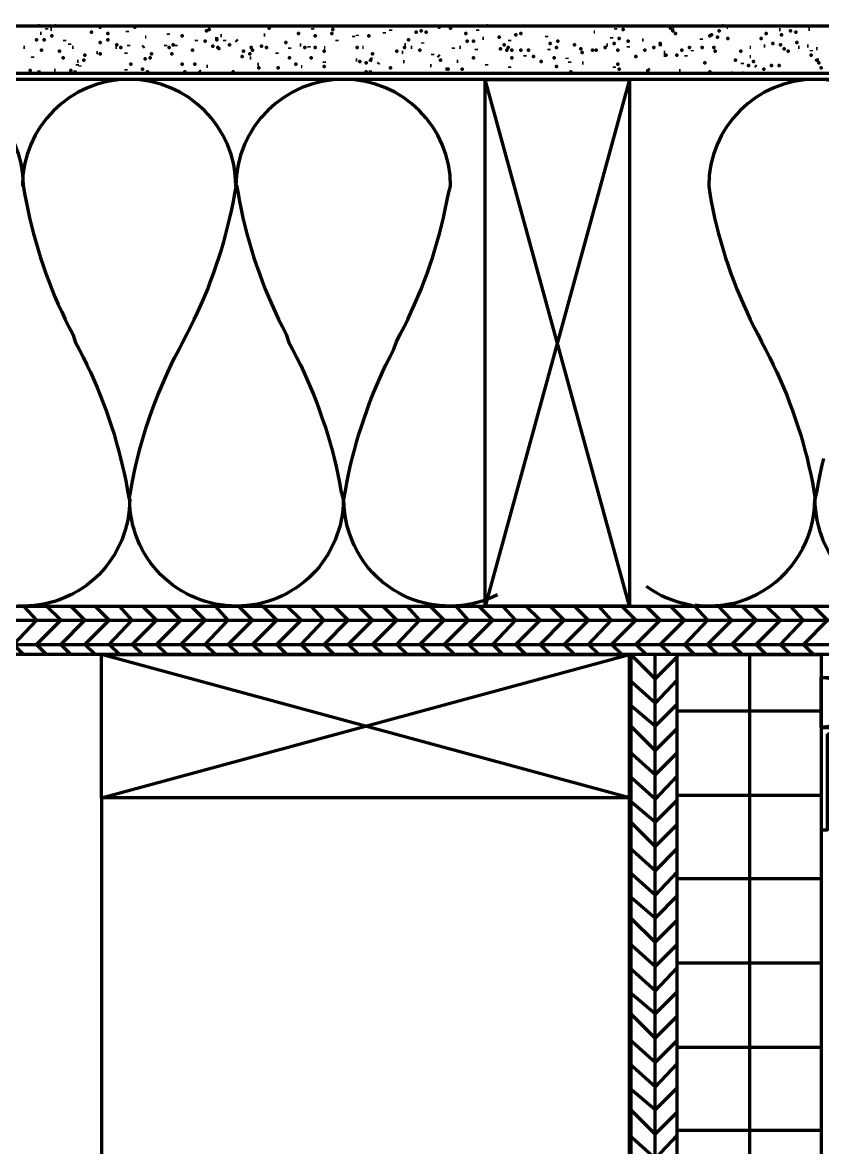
# Model space of a CAD drawing. Extents: x -134.2 to -36.6, y 16.5 to 62.5.
# Drawn here: x -97.2 to -88.86, y 39.09 to 50.82 of the extents above; entities that cross this region are included whole.
import ezdxf

# ---------------------------------------------------------------- set-up
doc = ezdxf.new("R2010")
doc.units = 0
doc.header["$MEASUREMENT"] = 0
doc.layers.add('Dt-Line 1', color=9, linetype='Continuous', lineweight=0)
doc.layers.add('Dt-Line 3', color=7, linetype='Continuous', lineweight=15)

msp = doc.modelspace()

# ---------------------------------------------------------------- linework, layer by layer
at = {"layer": 'Dt-Line 1', "linetype": 'Continuous', "lineweight": 158}
for p, q in [((-97.006, 50.709), (-97.019, 50.709)), ((-96.953, 50.762), (-96.953, 50.749)), ((-96.899, 50.749), (-96.913, 50.749)), ((-96.113, 50.735), (-96.113, 50.722)), ((-95.686, 50.709), (-95.686, 50.695)), ((-94.993, 50.789), (-94.993, 50.775)), ((-94.686, 50.695), (-94.673, 50.695)), ((-94.179, 50.762), (-94.179, 50.749)), ((-93.806, 50.789), (-93.806, 50.775)), ((-93.713, 50.695), (-93.713, 50.682)), ((-93.433, 50.722), (-93.433, 50.709)), ((-93.366, 50.749), (-93.366, 50.735)), ((-92.459, 50.749), (-92.459, 50.735)), ((-91.233, 50.722), (-91.246, 50.722)), ((-91.019, 50.762), (-91.019, 50.749)), ((-90.419, 50.775), (-90.406, 50.775)), ((-89.859, 50.775), (-89.846, 50.775)), ((-89.313, 50.749), (-89.299, 50.749)), ((-89.233, 50.789), (-89.219, 50.789)), ((-88.993, 50.749), (-89.006, 50.749)), ((-96.766, 50.642), (-96.766, 50.629)), ((-96.713, 50.602), (-96.713, 50.589)), ((-96.099, 50.589), (-96.099, 50.575)), ((-95.939, 50.575), (-95.953, 50.562)), ((-95.913, 50.669), (-95.926, 50.669)), ((-95.713, 50.589), (-95.713, 50.575)), ((-95.606, 50.589), (-95.606, 50.575)), ((-95.393, 50.642), (-95.393, 50.629)), ((-95.126, 50.682), (-95.139, 50.682)), ((-95.099, 50.642), (-95.099, 50.629)), ((-94.979, 50.642), (-94.966, 50.629)), ((-94.313, 50.589), (-94.299, 50.589)), ((-94.219, 50.575), (-94.219, 50.562)), ((-93.926, 50.642), (-93.926, 50.629)), ((-93.753, 50.682), (-93.753, 50.669)), ((-93.206, 50.589), (-93.219, 50.589)), ((-93.033, 50.615), (-93.033, 50.602)), ((-92.393, 50.655), (-92.406, 50.655)), ((-92.126, 50.642), (-92.126, 50.629)), ((-91.739, 50.682), (-91.739, 50.669)), ((-91.113, 50.589), (-91.099, 50.589)), ((-91.059, 50.669), (-91.059, 50.655)), ((-90.886, 50.575), (-90.886, 50.562)), ((-90.739, 50.642), (-90.726, 50.642)), ((-90.126, 50.655), (-90.126, 50.642)), ((-89.459, 50.575), (-89.473, 50.575)), ((-89.006, 50.575), (-89.019, 50.575)), ((-97.179, 50.562), (-97.193, 50.562)), ((-97.099, 50.469), (-97.099, 50.455)), ((-96.673, 50.562), (-96.686, 50.562)), ((-96.433, 50.509), (-96.419, 50.509)), ((-96.219, 50.562), (-96.233, 50.562)), ((-96.126, 50.509), (-96.126, 50.495)), ((-94.833, 50.455), (-94.819, 50.455)), ((-94.553, 50.509), (-94.553, 50.495)), ((-94.419, 50.562), (-94.419, 50.549)), ((-94.059, 50.562), (-94.046, 50.562)), ((-93.646, 50.562), (-93.659, 50.562)), ((-93.233, 50.509), (-93.246, 50.509)), ((-93.139, 50.562), (-93.153, 50.562)), ((-92.926, 50.495), (-92.926, 50.482)), ((-92.873, 50.482), (-92.859, 50.469)), ((-92.713, 50.562), (-92.713, 50.549)), ((-92.633, 50.562), (-92.646, 50.562)), ((-92.473, 50.549), (-92.473, 50.535)), ((-91.966, 50.482), (-91.966, 50.469)), ((-91.713, 50.549), (-91.713, 50.535)), ((-91.526, 50.455), (-91.526, 50.442)), ((-90.499, 50.509), (-90.513, 50.509)), ((-90.286, 50.482), (-90.286, 50.469)), ((-90.219, 50.535), (-90.219, 50.522)), ((-89.606, 50.562), (-89.619, 50.562)), ((-89.619, 50.469), (-89.606, 50.469)), ((-89.099, 50.562), (-89.113, 50.562)), ((-88.979, 50.535), (-88.979, 50.522)), ((-88.913, 50.549), (-88.926, 50.549)), ((-96.619, 50.415), (-96.633, 50.415)), ((-96.633, 50.389), (-96.633, 50.375)), ((-96.606, 50.375), (-96.606, 50.362)), ((-95.273, 50.362), (-95.286, 50.362)), ((-94.753, 50.389), (-94.739, 50.389)), ((-94.299, 50.362), (-94.286, 50.362)), ((-94.059, 50.415), (-94.059, 50.402)), ((-93.713, 50.429), (-93.726, 50.429)), ((-93.486, 50.402), (-93.499, 50.389)), ((-93.233, 50.415), (-93.219, 50.415)), ((-92.953, 50.375), (-92.939, 50.375)), ((-92.659, 50.415), (-92.673, 50.415)), ((-92.366, 50.389), (-92.366, 50.375)), ((-92.126, 50.362), (-92.126, 50.349)), ((-91.499, 50.415), (-91.499, 50.402)), ((-91.366, 50.402), (-91.353, 50.402)), ((-91.033, 50.362), (-91.033, 50.349)), ((-89.699, 50.402), (-89.699, 50.389)), ((-89.566, 50.375), (-89.553, 50.362)), ((-97.033, 50.322), (-97.033, 50.309)), ((-96.859, 50.322), (-96.873, 50.322)), ((-96.659, 50.322), (-96.659, 50.309)), ((-96.126, 50.335), (-96.126, 50.322)), ((-95.873, 50.295), (-95.859, 50.295)), ((-95.366, 50.322), (-95.353, 50.309)), ((-93.579, 50.322), (-93.579, 50.309)), ((-92.859, 50.309), (-92.859, 50.295)), ((-90.353, 50.322), (-90.339, 50.322)), ((-89.686, 50.295), (-89.699, 50.295)), ((-117.379, 44.589), (-74.179, 44.589)), ((-117.379, 44.335), (-74.179, 44.335)), ((-89.619, 30.735), (-89.619, 44.229)), ((-90.379, 43.642), (-88.873, 43.642)), ((-90.379, 42.762), (-88.873, 42.762)), ((-90.379, 41.895), (-88.873, 41.895)), ((-90.379, 41.015), (-88.873, 41.015)), ((-90.379, 40.135), (-88.873, 40.135)), ((-90.379, 39.269), (-88.873, 39.269))]:
    msp.add_line(p, q, dxfattribs=at)
at = {"layer": 'Dt-Line 1', "linetype": 'Continuous', "lineweight": 211}
for p, q in [((-90.873, 44.735), (-92.379, 50.229)), ((-90.873, 50.229), (-92.379, 44.735)), ((-96.379, 42.735), (-90.873, 44.229)), ((-90.873, 42.735), (-96.379, 44.229))]:
    msp.add_line(p, q, dxfattribs=at)
at = {"layer": 'Dt-Line 1', "linetype": 'Continuous', "lineweight": 140}
for p, q in [((-84.873, 43.469), (-88.873, 43.989)), ((-84.873, 43.989), (-88.873, 43.469))]:
    msp.add_line(p, q, dxfattribs=at)
at = {"layer": 'Dt-Line 1', "linetype": 'Continuous', "lineweight": 158}
for points in [[(-97.033, 50.789), (-97.033, 50.789), (-97.033, 50.789)], [(-96.859, 50.789), (-96.859, 50.789), (-96.859, 50.789)], [(-96.486, 50.722), (-96.486, 50.722), (-96.486, 50.722)], [(-96.393, 50.775), (-96.393, 50.775), (-96.393, 50.775)], [(-96.313, 50.709), (-96.313, 50.709), (-96.313, 50.709)], [(-96.033, 50.775), (-96.033, 50.775), (-96.033, 50.775)], [(-95.286, 50.735), (-95.286, 50.735), (-95.286, 50.735)], [(-95.259, 50.749), (-95.259, 50.749), (-95.259, 50.749)], [(-94.633, 50.762), (-94.633, 50.762), (-94.633, 50.762)], [(-94.326, 50.709), (-94.326, 50.709), (-94.326, 50.709)], [(-93.979, 50.709), (-93.979, 50.709), (-93.979, 50.709)], [(-93.966, 50.749), (-93.966, 50.749), (-93.966, 50.749)], [(-93.099, 50.722), (-93.099, 50.722), (-93.099, 50.722)], [(-93.046, 50.735), (-93.046, 50.735), (-93.046, 50.735)], [(-92.993, 50.722), (-92.993, 50.722), (-92.993, 50.722)], [(-92.859, 50.775), (-92.859, 50.775), (-92.859, 50.775)], [(-92.739, 50.762), (-92.739, 50.762), (-92.739, 50.762)], [(-92.579, 50.709), (-92.579, 50.709), (-92.579, 50.709)], [(-92.353, 50.789), (-92.353, 50.789), (-92.353, 50.789)], [(-92.006, 50.709), (-92.006, 50.709), (-92.006, 50.709)], [(-90.939, 50.749), (-90.939, 50.749), (-90.939, 50.749)], [(-90.446, 50.762), (-90.446, 50.762), (-90.446, 50.762)], [(-90.419, 50.735), (-90.419, 50.735), (-90.419, 50.735)], [(-90.393, 50.709), (-90.393, 50.709), (-90.393, 50.709)], [(-89.939, 50.735), (-89.939, 50.735), (-89.939, 50.735)], [(-89.899, 50.789), (-89.899, 50.789), (-89.899, 50.789)], [(-89.446, 50.709), (-89.446, 50.709), (-89.446, 50.709)], [(-89.286, 50.695), (-89.286, 50.695), (-89.286, 50.695)], [(-89.193, 50.735), (-89.193, 50.735), (-89.193, 50.735)], [(-89.139, 50.722), (-89.139, 50.722), (-89.139, 50.722)], [(-97.059, 50.642), (-97.059, 50.642), (-97.059, 50.642)], [(-96.979, 50.642), (-96.979, 50.642), (-96.979, 50.642)], [(-96.899, 50.682), (-96.899, 50.682), (-96.899, 50.682)], [(-96.393, 50.615), (-96.393, 50.615), (-96.393, 50.615)], [(-96.313, 50.642), (-96.313, 50.642), (-96.313, 50.642)], [(-96.219, 50.589), (-96.219, 50.589), (-96.219, 50.589)], [(-95.633, 50.589), (-95.633, 50.589), (-95.633, 50.589)], [(-95.539, 50.682), (-95.539, 50.682), (-95.539, 50.682)], [(-95.299, 50.629), (-95.299, 50.629), (-95.299, 50.629)], [(-95.219, 50.575), (-95.219, 50.575), (-95.219, 50.575)], [(-95.179, 50.642), (-95.179, 50.669)], [(-95.046, 50.589), (-95.046, 50.589), (-95.046, 50.589)], [(-94.713, 50.575), (-94.713, 50.575), (-94.713, 50.575)], [(-94.459, 50.615), (-94.459, 50.615), (-94.459, 50.615)], [(-94.153, 50.682), (-94.153, 50.682), (-94.153, 50.682)], [(-93.593, 50.682), (-93.593, 50.682), (-93.593, 50.682)], [(-93.179, 50.642), (-93.179, 50.642), (-93.179, 50.642)], [(-92.566, 50.629), (-92.566, 50.629), (-92.566, 50.629)], [(-92.499, 50.629), (-92.499, 50.629), (-92.499, 50.629)], [(-92.233, 50.669), (-92.233, 50.669), (-92.233, 50.669)], [(-92.179, 50.589), (-92.179, 50.589), (-92.179, 50.589)], [(-91.699, 50.602), (-91.699, 50.602), (-91.699, 50.602)], [(-91.619, 50.629), (-91.619, 50.629), (-91.619, 50.629)], [(-91.446, 50.589), (-91.446, 50.589), (-91.446, 50.589)], [(-91.033, 50.602), (-91.033, 50.602), (-91.033, 50.602)], [(-90.979, 50.655), (-90.979, 50.655), (-90.979, 50.655)], [(-90.886, 50.629), (-90.886, 50.629), (-90.886, 50.629)], [(-90.553, 50.602), (-90.553, 50.575)], [(-89.953, 50.669), (-89.953, 50.669), (-89.953, 50.669)], [(-89.846, 50.655), (-89.846, 50.655), (-89.846, 50.655)], [(-89.499, 50.655), (-89.499, 50.655), (-89.499, 50.655)], [(-89.379, 50.602), (-89.379, 50.602), (-89.379, 50.602)], [(-89.299, 50.589), (-89.299, 50.589), (-89.299, 50.589)], [(-89.126, 50.615), (-89.126, 50.615), (-89.126, 50.615)], [(-97.006, 50.535), (-97.006, 50.535), (-97.006, 50.535)], [(-96.819, 50.522), (-96.819, 50.522), (-96.819, 50.522)], [(-96.779, 50.455), (-96.779, 50.455), (-96.779, 50.455)], [(-96.553, 50.482), (-96.553, 50.482), (-96.553, 50.482)], [(-96.393, 50.495), (-96.393, 50.495), (-96.393, 50.495)], [(-96.179, 50.562), (-96.179, 50.562), (-96.179, 50.562)], [(-95.873, 50.455), (-95.873, 50.455), (-95.873, 50.455)], [(-95.859, 50.495), (-95.859, 50.495), (-95.859, 50.495)], [(-95.673, 50.562), (-95.673, 50.562), (-95.673, 50.562)], [(-95.646, 50.495), (-95.646, 50.495), (-95.646, 50.495)], [(-95.433, 50.535), (-95.433, 50.535), (-95.433, 50.535)], [(-94.913, 50.469), (-94.913, 50.469), (-94.913, 50.469)], [(-94.899, 50.522), (-94.899, 50.522), (-94.899, 50.522)], [(-94.833, 50.495), (-94.833, 50.495), (-94.833, 50.495)], [(-94.819, 50.562), (-94.819, 50.562), (-94.819, 50.562)], [(-94.806, 50.535), (-94.806, 50.535), (-94.806, 50.535)], [(-94.659, 50.562), (-94.659, 50.562), (-94.659, 50.562)], [(-94.419, 50.455), (-94.419, 50.455), (-94.419, 50.455)], [(-94.259, 50.562), (-94.259, 50.562), (-94.259, 50.562)], [(-94.193, 50.455), (-94.193, 50.455), (-94.193, 50.455)], [(-94.153, 50.562), (-94.153, 50.562), (-94.153, 50.562)], [(-94.059, 50.522), (-94.059, 50.522), (-94.059, 50.522)], [(-93.553, 50.495), (-93.553, 50.495), (-93.553, 50.495)], [(-93.299, 50.522), (-93.299, 50.522), (-93.299, 50.522)], [(-93.219, 50.562), (-93.219, 50.562), (-93.219, 50.562)], [(-93.059, 50.535), (-93.059, 50.535), (-93.059, 50.535)], [(-92.499, 50.455), (-92.499, 50.455), (-92.499, 50.455)], [(-92.219, 50.549), (-92.219, 50.549), (-92.219, 50.549)], [(-92.153, 50.535), (-92.153, 50.535), (-92.153, 50.535)], [(-92.139, 50.562), (-92.139, 50.562), (-92.139, 50.562)], [(-92.099, 50.535), (-92.099, 50.535), (-92.099, 50.535)], [(-92.099, 50.455), (-92.099, 50.455), (-92.099, 50.455)], [(-92.006, 50.535), (-92.006, 50.535), (-92.006, 50.535)], [(-91.926, 50.535), (-91.926, 50.535), (-91.926, 50.535)], [(-91.873, 50.469), (-91.873, 50.469), (-91.873, 50.469)], [(-91.659, 50.455), (-91.659, 50.455), (-91.659, 50.455)], [(-91.633, 50.562), (-91.633, 50.562), (-91.633, 50.562)], [(-91.379, 50.549), (-91.379, 50.549), (-91.379, 50.549)], [(-91.366, 50.509), (-91.366, 50.509), (-91.366, 50.509)], [(-91.259, 50.535), (-91.259, 50.535), (-91.259, 50.535)], [(-91.219, 50.535), (-91.219, 50.535), (-91.219, 50.535)], [(-91.126, 50.562), (-91.126, 50.562), (-91.126, 50.562)], [(-90.993, 50.535), (-90.993, 50.535), (-90.993, 50.535)], [(-90.806, 50.469), (-90.806, 50.469), (-90.806, 50.469)], [(-90.713, 50.535), (-90.713, 50.535), (-90.713, 50.535)], [(-90.619, 50.562), (-90.619, 50.562), (-90.619, 50.562)], [(-90.513, 50.482), (-90.486, 50.482), (-90.499, 50.482)], [(-90.379, 50.482), (-90.379, 50.482), (-90.379, 50.482)], [(-90.326, 50.535), (-90.326, 50.535), (-90.326, 50.535)], [(-90.246, 50.562), (-90.246, 50.562), (-90.246, 50.562)], [(-90.113, 50.562), (-90.113, 50.562), (-90.113, 50.562)], [(-89.993, 50.562), (-89.993, 50.562), (-89.993, 50.562)], [(-89.979, 50.522), (-89.979, 50.522), (-89.979, 50.522)], [(-89.713, 50.522), (-89.713, 50.522), (-89.713, 50.522)], [(-89.259, 50.549), (-89.259, 50.549), (-89.259, 50.549)], [(-89.219, 50.522), (-89.219, 50.522), (-89.219, 50.522)], [(-88.979, 50.482), (-88.979, 50.482), (-88.979, 50.482)], [(-96.566, 50.429), (-96.566, 50.429), (-96.566, 50.429)], [(-96.073, 50.389), (-96.073, 50.389), (-96.073, 50.389)], [(-95.926, 50.442), (-95.926, 50.442), (-95.926, 50.442)], [(-95.539, 50.389), (-95.539, 50.389), (-95.539, 50.389)], [(-95.406, 50.389), (-95.406, 50.389), (-95.406, 50.389)], [(-94.739, 50.349), (-94.739, 50.349), (-94.739, 50.349)], [(-94.539, 50.349), (-94.539, 50.349), (-94.539, 50.349)], [(-94.353, 50.389), (-94.353, 50.389), (-94.353, 50.389)], [(-94.059, 50.362), (-94.059, 50.362), (-94.059, 50.362)], [(-93.686, 50.415), (-93.686, 50.415), (-93.686, 50.415)], [(-93.619, 50.402), (-93.619, 50.402), (-93.619, 50.402)], [(-93.579, 50.415), (-93.566, 50.442), (-93.553, 50.442)], [(-93.366, 50.349), (-93.366, 50.349), (-93.366, 50.349)], [(-92.846, 50.429), (-92.846, 50.429), (-92.846, 50.429)], [(-91.793, 50.415), (-91.793, 50.415), (-91.793, 50.415)], [(-91.633, 50.362), (-91.633, 50.362), (-91.633, 50.362)], [(-90.993, 50.389), (-90.993, 50.389), (-90.993, 50.389)], [(-90.086, 50.402), (-90.086, 50.402), (-90.086, 50.402)], [(-89.766, 50.429), (-89.766, 50.429), (-89.766, 50.429)], [(-89.633, 50.375), (-89.633, 50.375), (-89.633, 50.375)], [(-89.579, 50.415), (-89.579, 50.415), (-89.579, 50.415)], [(-89.393, 50.375), (-89.393, 50.375), (-89.393, 50.375)], [(-89.313, 50.375), (-89.313, 50.375), (-89.313, 50.375)], [(-88.899, 50.429), (-88.926, 50.429), (-88.913, 50.429)], [(-88.899, 50.402), (-88.899, 50.402), (-88.899, 50.402)], [(-88.873, 50.349), (-88.873, 50.349), (-88.873, 50.349)], [(-97.126, 50.322), (-97.126, 50.322), (-97.126, 50.322)], [(-96.699, 50.322), (-96.699, 50.322), (-96.699, 50.322)], [(-95.953, 50.335), (-95.953, 50.335), (-95.953, 50.335)], [(-95.899, 50.309), (-95.899, 50.309), (-95.899, 50.309)], [(-95.513, 50.309), (-95.513, 50.309), (-95.513, 50.309)], [(-95.006, 50.309), (-95.006, 50.309), (-95.006, 50.309)], [(-93.619, 50.309), (-93.619, 50.309), (-93.619, 50.309)], [(-92.766, 50.335), (-92.793, 50.335)], [(-91.486, 50.309), (-91.486, 50.309), (-91.486, 50.309)], [(-90.979, 50.335), (-90.979, 50.335), (-90.979, 50.335)], [(-90.659, 50.335), (-90.686, 50.322), (-90.686, 50.309)], [(-90.033, 50.309), (-90.033, 50.309), (-90.033, 50.309)], [(-89.806, 50.295), (-89.806, 50.295), (-89.806, 50.295)], [(-89.473, 50.335), (-89.473, 50.335), (-89.473, 50.335)], [(-90.698, 44.942), (-90.647, 44.907), (-90.594, 44.876), (-90.539, 44.847), (-90.483, 44.822), (-90.427, 44.8), (-90.369, 44.781), (-90.311, 44.766), (-90.252, 44.753), (-90.193, 44.735), (-90.059, 44.589), (-90.299, 44.335), (-90.193, 44.229)], [(-96.703, 44.852), (-96.755, 44.828), (-96.808, 44.806), (-96.862, 44.788), (-96.917, 44.772), (-96.972, 44.759), (-97.027, 44.749), (-97.083, 44.741), (-97.139, 44.737), (-97.195, 44.735)], [(-92.25, 44.852), (-92.302, 44.828), (-92.355, 44.806), (-92.409, 44.788), (-92.463, 44.772), (-92.518, 44.759), (-92.574, 44.749), (-92.629, 44.741), (-92.685, 44.737)], [(-96.953, 44.229), (-97.059, 44.335), (-96.806, 44.589), (-96.953, 44.735)], [(-96.699, 44.229), (-96.806, 44.335), (-96.553, 44.589), (-96.699, 44.735)], [(-96.446, 44.229), (-96.553, 44.335), (-96.299, 44.589), (-96.446, 44.735)], [(-96.193, 44.229), (-96.299, 44.335), (-96.059, 44.589), (-96.193, 44.735)], [(-95.953, 44.229), (-96.059, 44.335), (-95.806, 44.589), (-95.953, 44.735)], [(-95.699, 44.229), (-95.806, 44.335), (-95.553, 44.589), (-95.699, 44.735)], [(-95.446, 44.229), (-95.553, 44.335), (-95.299, 44.589), (-95.446, 44.735)], [(-95.193, 44.229), (-95.299, 44.335), (-95.059, 44.589), (-95.193, 44.735)], [(-94.953, 44.229), (-95.059, 44.335), (-94.806, 44.589), (-94.953, 44.735)], [(-94.699, 44.229), (-94.806, 44.335), (-94.553, 44.589), (-94.699, 44.735)], [(-94.446, 44.229), (-94.553, 44.335), (-94.299, 44.589), (-94.446, 44.735)], [(-94.193, 44.229), (-94.299, 44.335), (-94.059, 44.589), (-94.193, 44.735)], [(-93.953, 44.229), (-94.059, 44.335), (-93.806, 44.589), (-93.953, 44.735)], [(-93.699, 44.229), (-93.806, 44.335), (-93.553, 44.589), (-93.699, 44.735)], [(-93.446, 44.229), (-93.553, 44.335), (-93.299, 44.589), (-93.446, 44.735)], [(-93.193, 44.229), (-93.299, 44.335), (-93.059, 44.589), (-93.193, 44.735)], [(-92.953, 44.229), (-93.059, 44.335), (-92.806, 44.589), (-92.953, 44.735)], [(-92.446, 44.229), (-92.553, 44.335), (-92.299, 44.589), (-92.446, 44.735)], [(-92.193, 44.229), (-92.299, 44.335), (-92.059, 44.589), (-92.193, 44.735)], [(-91.953, 44.229), (-92.059, 44.335), (-91.806, 44.589), (-91.953, 44.735)], [(-91.699, 44.229), (-91.806, 44.335), (-91.553, 44.589), (-91.699, 44.735)], [(-91.446, 44.229), (-91.553, 44.335), (-91.299, 44.589), (-91.446, 44.735)], [(-91.193, 44.229), (-91.299, 44.335), (-91.059, 44.589), (-91.193, 44.735)], [(-90.953, 44.229), (-91.059, 44.335), (-90.806, 44.589), (-90.953, 44.735)], [(-90.699, 44.229), (-90.806, 44.335), (-90.553, 44.589), (-90.699, 44.735)], [(-90.446, 44.229), (-90.553, 44.335), (-90.299, 44.589), (-90.446, 44.735)], [(-89.951, 44.74), (-90.012, 44.736), (-90.072, 44.736), (-90.132, 44.738), (-90.192, 44.744)], [(-89.699, 44.229), (-89.806, 44.335), (-89.553, 44.589), (-89.699, 44.735)], [(-89.446, 44.229), (-89.553, 44.335), (-89.299, 44.589), (-89.446, 44.735)], [(-89.193, 44.229), (-89.299, 44.335), (-89.059, 44.589), (-89.193, 44.735)], [(-88.953, 44.229), (-89.059, 44.335), (-88.806, 44.589), (-88.953, 44.735)], [(-90.379, 44.202), (-90.606, 43.975), (-90.859, 44.229), (-90.859, 32.735)], [(-90.379, 32.962), (-90.606, 32.735), (-90.606, 44.229), (-90.606, 44.229)], [(-90.379, 43.962), (-90.606, 43.722), (-90.873, 43.962), (-90.859, 43.975)], [(-90.379, 43.709), (-90.606, 43.482), (-90.873, 43.709), (-90.859, 43.722)], [(-90.379, 43.455), (-90.606, 43.229), (-90.859, 43.482), (-90.873, 43.455)], [(-90.379, 43.202), (-90.606, 42.975), (-90.873, 43.215), (-90.859, 43.229)], [(-90.379, 42.962), (-90.606, 42.722), (-90.873, 42.962), (-90.859, 42.975)], [(-90.379, 42.709), (-90.606, 42.482), (-90.873, 42.709), (-90.859, 42.722)], [(-90.379, 42.455), (-90.606, 42.229), (-90.859, 42.482), (-90.873, 42.455)], [(-90.379, 42.202), (-90.606, 41.975), (-90.873, 42.215), (-90.859, 42.229)], [(-90.379, 41.962), (-90.606, 41.722), (-90.873, 41.962), (-90.859, 41.975)], [(-90.379, 41.709), (-90.606, 41.482), (-90.873, 41.709), (-90.859, 41.722)], [(-90.379, 41.455), (-90.606, 41.229), (-90.859, 41.482), (-90.873, 41.455)], [(-90.379, 41.202), (-90.606, 40.975), (-90.873, 41.215), (-90.859, 41.229)], [(-90.379, 40.962), (-90.606, 40.722), (-90.873, 40.962), (-90.859, 40.975)], [(-90.379, 40.709), (-90.606, 40.482), (-90.873, 40.709), (-90.859, 40.722)], [(-90.379, 40.455), (-90.606, 40.229), (-90.859, 40.482), (-90.873, 40.455)], [(-90.379, 40.202), (-90.606, 39.975), (-90.873, 40.215), (-90.859, 40.229)], [(-90.379, 39.962), (-90.606, 39.722), (-90.873, 39.962), (-90.859, 39.975)], [(-90.379, 39.709), (-90.606, 39.482), (-90.873, 39.709), (-90.859, 39.722)], [(-90.379, 39.455), (-90.606, 39.229), (-90.859, 39.482), (-90.873, 39.455)], [(-90.379, 39.215), (-90.606, 38.975), (-90.873, 39.215), (-90.859, 39.229)]]:
    msp.add_lwpolyline(points, dxfattribs=at)
for points in [[(-90.019, 50.695), (-90.019, 50.695), (-90.033, 50.682), (-90.033, 50.682)], [(-95.166, 50.562), (-95.166, 50.562), (-95.153, 50.549)]]:
    msp.add_lwpolyline(points, close=True, dxfattribs=at)
for points in [[(-98.319, 50.229, -0.414198), (-97.197, 49.126), (-97.183, 49.04), (-97.167, 48.955), (-97.15, 48.87), (-97.131, 48.785), (-97.111, 48.701), (-97.09, 48.617), (-97.067, 48.534), (-97.042, 48.451), (-97.016, 48.368), (-96.989, 48.286), (-96.96, 48.204), (-96.93, 48.123), (-96.899, 48.042), (-96.866, 47.962), (-96.832, 47.882), (-96.796, 47.803), (-96.759, 47.725), (-96.721, 47.647), (-96.681, 47.57), (-96.652, 47.484), (-96.611, 47.408), (-96.571, 47.331), (-96.533, 47.253), (-96.496, 47.174), (-96.46, 47.095), (-96.426, 47.016), (-96.393, 46.936), (-96.362, 46.855), (-96.332, 46.774), (-96.303, 46.692), (-96.276, 46.61), (-96.25, 46.527), (-96.226, 46.444), (-96.203, 46.361), (-96.181, 46.277), (-96.161, 46.193), (-96.142, 46.108), (-96.125, 46.023), (-96.109, 45.937), (-96.091, 45.851), (-96.076, 45.937), (-96.06, 46.022), (-96.043, 46.107), (-96.025, 46.192), (-96.004, 46.276), (-95.983, 46.36), (-95.96, 46.444), (-95.935, 46.527), (-95.91, 46.609), (-95.882, 46.692), (-95.854, 46.773), (-95.824, 46.855), (-95.792, 46.935), (-95.759, 47.015), (-95.725, 47.095), (-95.69, 47.174), (-95.653, 47.252), (-95.614, 47.33), (-95.575, 47.407), (-95.532, 47.493), (-95.491, 47.57), (-95.451, 47.647), (-95.413, 47.725), (-95.376, 47.803), (-95.34, 47.882), (-95.306, 47.962), (-95.273, 48.042), (-95.242, 48.123), (-95.212, 48.204), (-95.183, 48.286), (-95.156, 48.368), (-95.13, 48.451), (-95.106, 48.534), (-95.083, 48.617), (-95.061, 48.701), (-95.041, 48.785), (-95.022, 48.87), (-95.005, 48.955), (-94.989, 49.04), (-94.971, 49.126), (-94.956, 49.04), (-94.94, 48.955), (-94.923, 48.87), (-94.905, 48.785), (-94.884, 48.701), (-94.863, 48.617), (-94.84, 48.534), (-94.815, 48.451), (-94.79, 48.368), (-94.762, 48.286), (-94.734, 48.204), (-94.704, 48.123), (-94.672, 48.042), (-94.639, 47.962), (-94.605, 47.882), (-94.57, 47.803), (-94.533, 47.725), (-94.494, 47.647), (-94.455, 47.57), (-94.425, 47.484), (-94.384, 47.408), (-94.345, 47.331), (-94.306, 47.253), (-94.269, 47.174), (-94.234, 47.095), (-94.2, 47.016), (-94.167, 46.936), (-94.135, 46.855), (-94.105, 46.774), (-94.077, 46.692), (-94.049, 46.61), (-94.023, 46.527), (-93.999, 46.444), (-93.976, 46.361), (-93.954, 46.277), (-93.934, 46.193), (-93.916, 46.108), (-93.898, 46.023), (-93.883, 45.937), (-93.859, 45.849, -0.414216), (-94.973, 44.735, -0.414216), (-96.086, 45.849, -0.414216), (-97.195, 44.735), (-97.251, 44.737)], [(-92.699, 44.229), (-92.806, 44.335), (-92.553, 44.589), (-92.685, 44.737), (-92.741, 44.735), (-92.797, 44.737), (-92.853, 44.741), (-92.909, 44.747), (-92.964, 44.757), (-93.019, 44.769), (-93.073, 44.785), (-93.127, 44.802), (-93.18, 44.823), (-93.231, 44.847), (-93.282, 44.873), (-93.332, 44.902, -0.259726), (-93.851, 45.851), (-93.836, 45.937), (-93.82, 46.022), (-93.803, 46.107), (-93.785, 46.192), (-93.764, 46.276), (-93.743, 46.36), (-93.72, 46.444), (-93.695, 46.527), (-93.67, 46.609), (-93.642, 46.692), (-93.614, 46.773), (-93.584, 46.855), (-93.552, 46.935), (-93.519, 47.015), (-93.485, 47.095), (-93.45, 47.174), (-93.413, 47.252), (-93.374, 47.33), (-93.335, 47.407), (-93.305, 47.493), (-93.264, 47.57), (-93.224, 47.647), (-93.186, 47.725), (-93.149, 47.803), (-93.114, 47.882), (-93.079, 47.962), (-93.047, 48.042), (-93.015, 48.123), (-92.985, 48.204), (-92.956, 48.286), (-92.929, 48.368), (-92.903, 48.451), (-92.879, 48.534), (-92.856, 48.617), (-92.834, 48.701), (-92.814, 48.785), (-92.795, 48.87), (-92.778, 48.955), (-92.762, 49.04), (-92.739, 49.115, 0.414198), (-93.853, 50.229, 0.414201), (-94.979, 49.115, 0.414198), (-96.093, 50.229, 0.414201), (-97.206, 49.115, 0.414198)], [(-87.828, 49.126, 0.414198), (-88.933, 50.229, 0.414201), (-90.046, 49.115), (-90.036, 49.04), (-90.02, 48.955), (-90.003, 48.87), (-89.985, 48.785), (-89.964, 48.701), (-89.943, 48.617), (-89.92, 48.534), (-89.895, 48.451), (-89.87, 48.368), (-89.842, 48.286), (-89.814, 48.204), (-89.784, 48.123), (-89.752, 48.042), (-89.719, 47.962), (-89.685, 47.882), (-89.65, 47.803), (-89.613, 47.725), (-89.574, 47.647), (-89.535, 47.57), (-89.494, 47.493), (-89.451, 47.408), (-89.411, 47.331), (-89.373, 47.253), (-89.336, 47.174), (-89.3, 47.095), (-89.266, 47.016), (-89.233, 46.936), (-89.202, 46.855), (-89.172, 46.774), (-89.143, 46.692), (-89.116, 46.61), (-89.09, 46.527), (-89.066, 46.444), (-89.043, 46.361), (-89.021, 46.277), (-89.001, 46.193), (-88.982, 46.108), (-88.965, 46.023), (-88.949, 45.937), (-88.935, 45.852), (-88.916, 45.937), (-88.9, 46.022), (-88.883, 46.107), (-88.865, 46.192), (-88.844, 46.276)], [(-98.313, 45.849, 0.414216), (-97.193, 44.735), (-97.059, 44.589), (-97.299, 44.335), (-97.193, 44.229)], [(-89.953, 44.229), (-90.059, 44.335), (-89.806, 44.589), (-89.951, 44.74), (-89.891, 44.747), (-89.832, 44.758), (-89.772, 44.771), (-89.714, 44.788), (-89.656, 44.809), (-89.599, 44.832), (-89.542, 44.859, 0.280728), (-88.939, 45.849, 0.414216), (-87.826, 44.735, 0.414216)]]:
    msp.add_lwpolyline(points, format="xyb", dxfattribs=at)
for p in [(-97.033, 50.789), (-96.859, 50.789), (-96.486, 50.722), (-96.393, 50.775), (-96.313, 50.709), (-96.033, 50.775), (-95.286, 50.735), (-95.259, 50.749), (-94.633, 50.762), (-94.326, 50.709), (-93.979, 50.709), (-93.966, 50.749), (-93.099, 50.722), (-93.046, 50.735), (-92.993, 50.722), (-92.859, 50.775), (-92.739, 50.762), (-92.579, 50.709), (-92.353, 50.789), (-92.059, 50.695), (-92.006, 50.709), (-90.939, 50.749), (-90.446, 50.762), (-90.419, 50.735), (-90.393, 50.709), (-90.019, 50.695), (-89.939, 50.735), (-89.899, 50.789), (-89.446, 50.709), (-89.286, 50.695), (-89.193, 50.735), (-89.139, 50.722), (-97.059, 50.642), (-96.979, 50.642), (-96.899, 50.682), (-96.393, 50.615), (-96.313, 50.642), (-96.219, 50.589), (-95.633, 50.589), (-95.539, 50.682), (-95.299, 50.629), (-95.219, 50.575), (-95.179, 50.642), (-95.046, 50.589), (-94.713, 50.575), (-94.459, 50.615), (-94.153, 50.682), (-93.593, 50.682), (-93.179, 50.642), (-92.566, 50.629), (-92.499, 50.629), (-92.233, 50.669), (-92.179, 50.589), (-91.699, 50.602), (-91.619, 50.629), (-91.446, 50.589), (-91.033, 50.602), (-90.979, 50.655), (-90.886, 50.629), (-90.553, 50.602), (-90.033, 50.682), (-89.953, 50.669), (-89.846, 50.655), (-89.499, 50.655), (-89.379, 50.602), (-89.299, 50.589), (-89.126, 50.615), (-97.006, 50.535), (-96.819, 50.522), (-96.779, 50.455), (-96.553, 50.482), (-96.393, 50.495), (-96.179, 50.562), (-95.873, 50.455), (-95.859, 50.495), (-95.673, 50.562), (-95.646, 50.495), (-95.433, 50.535), (-95.166, 50.562), (-94.913, 50.469), (-94.899, 50.522), (-94.833, 50.495), (-94.819, 50.562), (-94.806, 50.535), (-94.659, 50.562), (-94.419, 50.455), (-94.259, 50.562), (-94.193, 50.455), (-94.153, 50.562), (-94.059, 50.522), (-93.713, 50.562), (-93.553, 50.495), (-93.299, 50.522), (-93.219, 50.562), (-93.059, 50.535), (-92.499, 50.455), (-92.219, 50.549), (-92.153, 50.535), (-92.139, 50.562), (-92.099, 50.535), (-92.099, 50.455), (-92.006, 50.535), (-91.926, 50.535), (-91.873, 50.469), (-91.659, 50.455), (-91.633, 50.562), (-91.379, 50.549), (-91.366, 50.509), (-91.259, 50.535), (-91.219, 50.535), (-91.126, 50.562), (-90.993, 50.535), (-90.806, 50.469), (-90.713, 50.535), (-90.619, 50.562), (-90.379, 50.482), (-90.326, 50.535), (-90.246, 50.562), (-90.113, 50.562), (-89.993, 50.562), (-89.979, 50.522), (-89.713, 50.522), (-89.259, 50.549), (-89.219, 50.522), (-88.979, 50.482), (-96.566, 50.429), (-96.073, 50.389), (-95.926, 50.442), (-95.539, 50.389), (-95.406, 50.389), (-94.739, 50.349), (-94.539, 50.349), (-94.353, 50.389), (-94.059, 50.362), (-93.686, 50.415), (-93.619, 50.402), (-93.366, 50.349), (-92.846, 50.429), (-91.793, 50.415), (-91.633, 50.362), (-90.993, 50.389), (-90.086, 50.402), (-89.766, 50.429), (-89.633, 50.375), (-89.579, 50.415), (-89.393, 50.375), (-89.313, 50.375), (-88.899, 50.402), (-88.873, 50.349), (-97.126, 50.322), (-96.699, 50.322), (-95.953, 50.335), (-95.899, 50.309), (-95.513, 50.309), (-95.006, 50.309), (-93.619, 50.309), (-92.766, 50.335), (-92.619, 50.335), (-91.486, 50.309), (-90.979, 50.335), (-90.033, 50.309), (-89.806, 50.295), (-89.473, 50.335), (-90.606, 44.229), (-90.606, 44.229)]:
    msp.add_point(p, dxfattribs=at)
at = {"layer": 'Dt-Line 3', "linetype": 'Continuous', "lineweight": 158}
for p, q in [((-116.246, 50.789), (-74.179, 50.789)), ((-116.246, 50.295), (-74.179, 50.295)), ((-96.379, 42.735), (-96.379, 34.229))]:
    msp.add_line(p, q, dxfattribs=at)
at = {"layer": 'Dt-Line 3', "linetype": 'Continuous', "lineweight": 211}
msp.add_line((-90.873, 32.735), (-90.873, 44.229), dxfattribs=at)
at = {"layer": 'Dt-Line 3', "linetype": 'Continuous', "lineweight": 140}
msp.add_lwpolyline([(-90.379, 44.229), (-88.873, 44.229), (-88.873, 30.735), (-124.873, 30.735), (-124.873, 54.935)], dxfattribs=at)
at = {"layer": 'Dt-Line 3', "linetype": 'Continuous', "lineweight": 211}
for points in [[(-90.379, 44.229), (-90.379, 32.229), (-123.379, 32.229), (-123.379, 54.935)], [(-74.179, 50.229), (-116.246, 50.229), (-116.246, 54.935)], [(-74.179, 44.229), (-117.379, 44.229), (-117.379, 44.735), (-74.179, 44.735)], [(-88.873, 43.469), (-88.873, 43.989), (-84.873, 43.989), (-84.873, 43.469), (-88.873, 43.469), (-74.179, 43.469)]]:
    msp.add_lwpolyline(points, dxfattribs=at)
for points in [[(-92.379, 44.735), (-92.379, 50.229), (-90.873, 50.229), (-90.873, 44.735)], [(-96.379, 44.229), (-90.873, 44.229), (-90.873, 42.735), (-96.379, 42.735)]]:
    msp.add_lwpolyline(points, close=True, dxfattribs=at)
at = {"layer": 'Dt-Line 3', "linetype": 'Continuous', "lineweight": 70}
msp.add_lwpolyline([(-88.806, 43.402), (-87.313, 43.402), (-87.313, 43.469), (-88.873, 43.469), (-88.873, 42.402), (-88.806, 42.402)], close=True, dxfattribs=at)

doc.saveas('drawing.dxf')
